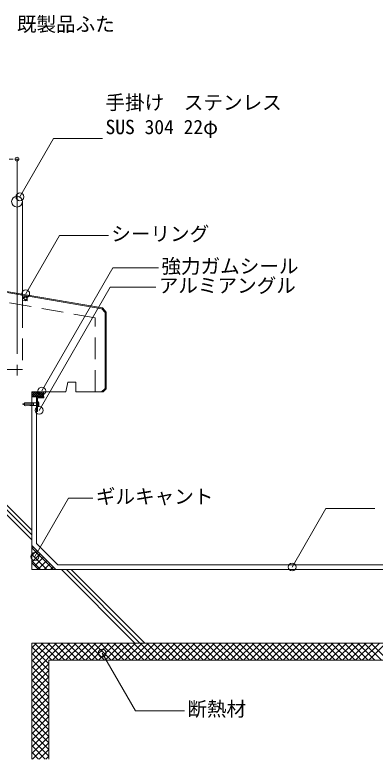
# Model space of a CAD drawing. Units: millimetres, scale not verified. Extents: x -5854 to 2760, y -1910 to 1910.
# Drawn here: x 526 to 1262, y -1072 to 448 of the extents above; entities that cross this region are included whole.
import ezdxf
from ezdxf.enums import TextEntityAlignment as Align

# ---------------------------------------------------------------- set-up
doc = ezdxf.new("R2010")
doc.units = ezdxf.units.MM
doc.header["$LTSCALE"] = 7
doc.linetypes.add('USER1', pattern=[9.525, 6.35, -3.175])
doc.linetypes.add('USER2', pattern=[28.575, 19.05, -3.175, 3.175, -3.175])
for name, color, linetype, lineweight in [('0-0_0', 7, 'Continuous', 9), ('0-1_HATCH', 9, 'Continuous', 18), ('0-2_KUTAI', 3, 'Continuous', 18), ('0-3_BOUSUI', 1, 'Continuous', 18), ('0-4_MOJI', 7, 'Continuous', 18), ('0-5_KANAMONO', 4, 'Continuous', 18), ('0-9_sunpo', 7, 'Continuous', 18), ('0-A_KANAMONO_SCREW', 4, 'Continuous', 18)]:
    doc.layers.add(name, color=color, linetype=linetype, lineweight=lineweight)
doc.styles.add('ＭＳ ゴシック', font='')
doc.styles.get('ＭＳ ゴシック').set_extended_font_data('MS Gothic')

# ---------------------------------------------------------------- blocks, each defined once
blk = doc.blocks.new('_DOT')
at = {"layer": '0-0_0'}
for p, q in [((-0.5, 0), (-1, 0)), ((0.25, 0), (-0.25, 0))]:
    blk.add_line(p, q, dxfattribs=at)
blk.add_circle((0, 0), 0.25, dxfattribs=at)

msp = doc.modelspace()

# ---------------------------------------------------------------- linework, layer by layer
at = {"layer": '0-1_HATCH'}
for p, q in [((541, -132.362), (547.615, -125.747)), ((548.361, -136.018), (541, -128.657)), ((546.621, -135.721), (551, -131.342)), ((551, -129.676), (546.958, -125.635)), ((560, -325.043), (562.747, -322.296)), ((560, -329.533), (567.237, -322.296)), ((565.771, -332.296), (560, -326.525)), ((561.281, -332.296), (560, -331.015)), ((570.261, -332.296), (560.261, -322.296)), ((561.727, -332.296), (571.727, -322.296)), ((574.752, -332.296), (564.752, -322.296)), ((566.217, -332.296), (576.217, -322.296)), ((579.242, -332.296), (569.242, -322.296)), ((570.707, -332.296), (580.707, -322.296)), ((583.732, -332.296), (573.732, -322.296)), ((575.197, -332.296), (584.033, -323.461)), ((583.76, -327.834), (578.222, -322.296)), ((579.687, -332.296), (583.782, -328.202)), ((584.01, -323.594), (582.712, -322.296)), ((584.178, -332.296), (584.429, -332.044)), ((410, -454.439), (560, -604.439)), ((410, -464.338), (560, -614.338)), ((410, -474.238), (560, -624.238)), ((560, -643.206), (563.705, -639.501)), ((604.634, -685.296), (560, -640.662)), ((560, -656.676), (570.44, -646.236)), ((560, -670.147), (577.175, -652.971)), ((591.164, -685.296), (560, -654.132)), ((577.693, -685.296), (560, -667.603)), ((566.233, -677.384), (583.91, -659.706)), ((572.968, -684.119), (590.646, -666.442)), ((585.262, -685.296), (597.381, -673.177)), ((598.732, -685.296), (604.116, -679.912)), ((621.058, -685.296), (771.058, -835.296)), ((630.958, -685.296), (780.958, -835.296)), ((640.857, -685.296), (790.857, -835.296)), ((560, -845.262), (569.966, -835.296)), ((560, -858.732), (583.436, -835.296)), ((560, -872.202), (596.906, -835.296)), ((560, -885.673), (610.377, -835.296)), ((560, -899.143), (623.847, -835.296)), ((601.049, -870.296), (566.049, -835.296)), ((614.519, -870.296), (579.519, -835.296)), ((627.989, -870.296), (592.989, -835.296)), ((602.317, -870.296), (637.317, -835.296)), ((641.46, -870.296), (606.46, -835.296)), ((615.788, -870.296), (650.788, -835.296)), ((654.93, -870.296), (619.93, -835.296)), ((629.258, -870.296), (664.258, -835.296)), ((668.401, -870.296), (633.401, -835.296)), ((642.729, -870.296), (677.729, -835.296)), ((681.871, -870.296), (646.871, -835.296)), ((656.199, -870.296), (691.199, -835.296)), ((695.341, -870.296), (660.341, -835.296)), ((669.669, -870.296), (704.669, -835.296)), ((708.812, -870.296), (673.812, -835.296)), ((683.14, -870.296), (718.14, -835.296)), ((722.282, -870.296), (687.282, -835.296)), ((696.61, -870.296), (731.61, -835.296)), ((735.753, -870.296), (700.753, -835.296)), ((710.081, -870.296), (745.081, -835.296)), ((749.223, -870.296), (714.223, -835.296)), ((723.551, -870.296), (758.551, -835.296)), ((762.693, -870.296), (727.693, -835.296)), ((737.021, -870.296), (772.021, -835.296)), ((776.164, -870.296), (741.164, -835.296)), ((750.492, -870.296), (785.492, -835.296)), ((789.634, -870.296), (754.634, -835.296)), ((763.962, -870.296), (798.962, -835.296)), ((803.104, -870.296), (768.104, -835.296)), ((777.432, -870.296), (812.432, -835.296)), ((816.575, -870.296), (781.575, -835.296)), ((790.903, -870.296), (825.903, -835.296)), ((830.045, -870.296), (795.045, -835.296)), ((804.373, -870.296), (839.373, -835.296)), ((843.516, -870.296), (808.516, -835.296)), ((817.844, -870.296), (852.844, -835.296)), ((856.986, -870.296), (821.986, -835.296)), ((831.314, -870.296), (866.314, -835.296)), ((870.456, -870.296), (835.456, -835.296)), ((844.784, -870.296), (879.784, -835.296)), ((883.927, -870.296), (848.927, -835.296)), ((858.255, -870.296), (893.255, -835.296)), ((897.397, -870.296), (862.397, -835.296)), ((871.725, -870.296), (906.725, -835.296)), ((910.868, -870.296), (875.868, -835.296)), ((885.196, -870.296), (920.196, -835.296)), ((924.338, -870.296), (889.338, -835.296)), ((898.666, -870.296), (933.666, -835.296)), ((937.808, -870.296), (902.808, -835.296)), ((912.136, -870.296), (947.136, -835.296)), ((951.279, -870.296), (916.279, -835.296)), ((925.607, -870.296), (960.607, -835.296)), ((964.749, -870.296), (929.749, -835.296)), ((939.077, -870.296), (974.077, -835.296)), ((978.219, -870.296), (943.219, -835.296)), ((952.547, -870.296), (987.547, -835.296)), ((991.69, -870.296), (956.69, -835.296)), ((966.018, -870.296), (1001.018, -835.296)), ((1005.16, -870.296), (970.16, -835.296)), ((979.488, -870.296), (1014.488, -835.296)), ((1018.631, -870.296), (983.631, -835.296)), ((992.959, -870.296), (1027.959, -835.296)), ((1032.101, -870.296), (997.101, -835.296)), ((1006.429, -870.296), (1041.429, -835.296)), ((1045.571, -870.296), (1010.571, -835.296)), ((1019.899, -870.296), (1054.899, -835.296)), ((1059.042, -870.296), (1024.042, -835.296)), ((1033.37, -870.296), (1068.37, -835.296)), ((1072.512, -870.296), (1037.512, -835.296)), ((1046.84, -870.296), (1081.84, -835.296)), ((1085.983, -870.296), (1050.983, -835.296)), ((1060.311, -870.296), (1095.311, -835.296)), ((1099.453, -870.296), (1064.453, -835.296)), ((1073.781, -870.296), (1108.781, -835.296)), ((1112.923, -870.296), (1077.923, -835.296)), ((1087.251, -870.296), (1122.251, -835.296)), ((1126.394, -870.296), (1091.394, -835.296)), ((1100.722, -870.296), (1135.722, -835.296)), ((1139.864, -870.296), (1104.864, -835.296)), ((1114.192, -870.296), (1149.192, -835.296)), ((1153.334, -870.296), (1118.334, -835.296)), ((1127.662, -870.296), (1162.662, -835.296)), ((1166.805, -870.296), (1131.805, -835.296)), ((1141.133, -870.296), (1176.133, -835.296)), ((1180.275, -870.296), (1145.275, -835.296)), ((1154.603, -870.296), (1189.603, -835.296)), ((1193.746, -870.296), (1158.746, -835.296)), ((1168.074, -870.296), (1203.074, -835.296)), ((1207.216, -870.296), (1172.216, -835.296)), ((1181.544, -870.296), (1216.544, -835.296)), ((1220.686, -870.296), (1185.686, -835.296)), ((1195.014, -870.296), (1230.014, -835.296)), ((1234.157, -870.296), (1199.157, -835.296)), ((1208.485, -870.296), (1243.485, -835.296)), ((1247.627, -870.296), (1212.627, -835.296)), ((1221.955, -870.296), (1256.955, -835.296)), ((1261.098, -870.296), (1226.098, -835.296)), ((1235.426, -870.296), (1270.426, -835.296)), ((1274.568, -870.296), (1239.568, -835.296)), ((1248.896, -870.296), (1283.896, -835.296)), ((1288.038, -870.296), (1253.038, -835.296)), ((595, -877.718), (560, -842.718)), ((595, -891.188), (560, -856.188)), ((595, -904.658), (560, -869.658)), ((560, -912.613), (595, -877.613)), ((595, -918.129), (560, -883.129)), ((560, -926.084), (595, -891.084)), ((595, -931.599), (560, -896.599)), ((560, -939.554), (595, -904.554)), ((595, -945.069), (560, -910.069)), ((560, -953.025), (595, -918.025)), ((595, -958.54), (560, -923.54)), ((560, -966.495), (595, -931.495)), ((595, -972.01), (560, -937.01)), ((560, -979.965), (595, -944.965)), ((595, -985.481), (560, -950.481)), ((560, -993.436), (595, -958.436)), ((595, -998.951), (560, -963.951)), ((560, -1006.906), (595, -971.906)), ((595, -1012.421), (560, -977.421)), ((560, -1020.377), (595, -985.377)), ((595, -1025.892), (560, -990.892)), ((560, -1033.847), (595, -998.847)), ((595, -1039.362), (560, -1004.362)), ((560, -1047.317), (595, -1012.317)), ((595, -1052.833), (560, -1017.833)), ((560, -1060.788), (595, -1025.788)), ((595, -1066.303), (560, -1031.303)), ((587.523, -1072.296), (560, -1044.773)), ((561.962, -1072.296), (595, -1039.258)), ((574.052, -1072.296), (560, -1058.244)), ((575.432, -1072.296), (595, -1052.728)), ((560.582, -1072.296), (560, -1071.714)), ((588.903, -1072.296), (595, -1066.199))]:
    msp.add_line(p, q, dxfattribs=at)
at = {"layer": '0-2_KUTAI'}
for p, q in [((630, -322.296), (634, -302.296)), ((634, -302.296), (650, -302.296)), ((650, -302.296), (650, -322.296)), ((560, -322.296), (630, -322.296)), ((560, -685.296), (560, -322.296)), ((1800, -685.296), (560, -685.296))]:
    msp.add_line(p, q, dxfattribs=at)
for points in [[(410, -102.296), (703.413, -152.296), (710, -159.82), (710, -315.225), (702.929, -322.296), (650, -322.296)], [(541, -134.764), (551, -136.468), (551, -126.323)], [(1800, -835.296), (560, -835.296), (560, -1072.296)], [(1800, -870.296), (595, -870.296), (595, -1072.296)]]:
    msp.add_lwpolyline(points, dxfattribs=at)
at = {"layer": '0-2_KUTAI', "linetype": 'USER1'}
msp.add_lwpolyline([(690, -322.296), (690, -170.685), (410, -122.524), (410, -102.296)], dxfattribs=at)
at = {"layer": '0-2_KUTAI'}
msp.add_lwpolyline([(609.5, -685.296), (574.145, -685.296), (560, -671.151), (560, -635.796)], close=True, dxfattribs=at)
at = {"layer": '0-3_BOUSUI'}
for p, q in [((569.5, -332.296), (560, -332.296)), ((702.929, -322.296), (705.757, -322.296))]:
    msp.add_line(p, q, dxfattribs=at)
for points in [[(412, -100.608), (704.449, -150.444), (712, -159.068), (712, -316.053), (705.757, -322.296)], [(570, -362.296), (570, -631.654), (613.642, -675.296), (1800, -675.296)]]:
    msp.add_lwpolyline(points, dxfattribs=at)
msp.add_arc((603.43, -326.865), 19.694, 166.5849, 196.00805, dxfattribs=at)
at = {"layer": '0-4_MOJI'}
for points in [[(704.797, 195.47), (604.797, 195.47), (535.97, 76.258)], [(716.661, -2.715), (616.661, -2.715), (547.834, -121.927)], [(819.127, -68.757), (726.024, -68.757), (580.762, -320.359)], [(813.641, -108.371), (720.538, -108.371), (575.276, -359.972)], [(685.201, -539.357), (635.201, -539.357), (566.374, -658.57)], [(1261.051, -560.663), (1161.051, -560.663), (1092.224, -679.876)], [(871.95, -973.34), (771.95, -973.34), (704.038, -855.713)]]:
    msp.add_lwpolyline(points, dxfattribs=at)
for centre in [(535.97, 76.258), (547.834, -121.927), (580.762, -320.359), (575.276, -359.972), (566.374, -658.57), (1092.224, -679.876), (704.038, -855.713)]:
    msp.add_circle(centre, 8, dxfattribs=at)
at = {"layer": '0-5_KANAMONO'}
for p, q in [((541, -146.604), (541, 66.396)), ((572, -347.546), (571.831, -347.484))]:
    msp.add_line(p, q, dxfattribs=at)
at = {"layer": '0-5_KANAMONO', "linetype": 'USER1'}
for p, q in [((541, -146.604), (541, -276.489)), ((541, -276.489), (446.42, -276.489))]:
    msp.add_line(p, q, dxfattribs=at)
at = {"layer": '0-5_KANAMONO'}
for points in [[(571.831, -347.108), (572, -347.046), (572, -334.296), (584.5, -334.296), (584.5, -332.296), (569.5, -332.296), (569.5, -334.296), (570, -334.296), (570, -345.296), (569.574, -345.64)], [(569.574, -345.951), (570, -346.296), (570, -348.296), (569.574, -348.64)], [(569.574, -357.951), (570, -358.296), (570, -362.296), (572, -362.296), (572, -347.546)], [(569.574, -348.951), (570, -349.296), (570, -351.296), (569.574, -351.64)], [(569.574, -351.951), (570, -352.296), (570, -354.296), (569.574, -354.64)], [(569.574, -354.951), (570, -355.296), (570, -357.296), (569.574, -357.64)]]:
    msp.add_lwpolyline(points, dxfattribs=at)
msp.add_circle((530, 66.396), 11, dxfattribs=at)
for centre, start, end in [((569.7, -345.796), 128.97666, 231.02334), ((569.7, -348.796), 128.97666, 231.02334), ((571.9, -347.296), 110.2297, 249.7703), ((569.7, -351.796), 128.97666, 231.02334), ((569.7, -354.796), 128.97666, 231.02334), ((569.7, -357.796), 128.97666, 231.02334)]:
    msp.add_arc(centre, 0.2, start, end, dxfattribs=at)
at = {"layer": '0-9_sunpo'}
for p, q in [((530, -6.904), (530, 153.14)), ((530, 77.396), (530, -122.745))]:
    msp.add_line(p, q, dxfattribs=at)
at = {"layer": '0-9_sunpo', "linetype": 'USER2'}
msp.add_line((530, 88.792), (530, -299.319), dxfattribs=at)
at = {"layer": '0-A_KANAMONO_SCREW'}
for p, q in [((545.177, -345.701), (542.257, -346.911)), ((545.177, -348.89), (542.257, -347.681)), ((544.58, -345.949), (545.177, -348.339)), ((559.344, -347.088), (545.177, -346.463)), ((559.344, -347.504), (545.177, -348.129)), ((545.177, -348.129), (545.177, -349.796)), ((545.967, -346.497), (546.362, -348.077)), ((556.43, -344.667), (546.326, -344.222)), ((547.231, -346.553), (547.598, -348.022)), ((548.495, -346.609), (548.835, -347.968)), ((549.759, -346.665), (550.071, -347.913)), ((551.023, -346.72), (551.307, -347.859)), ((552.287, -346.776), (552.544, -347.804)), ((553.551, -346.832), (553.78, -347.75)), ((554.815, -346.888), (555.016, -347.695)), ((556.078, -346.943), (556.253, -347.641)), ((556.421, -344.875), (556.43, -344.667)), ((559.335, -345.004), (556.421, -344.875)), ((559.335, -349.588), (556.421, -349.716)), ((556.629, -344.885), (556.638, -344.677)), ((559.136, -344.787), (556.638, -344.677)), ((557.342, -346.999), (557.489, -347.586)), ((558.606, -347.055), (558.726, -347.532)), ((559.127, -344.995), (559.136, -344.787)), ((559.127, -349.597), (559.136, -349.805)), ((559.335, -345.004), (559.344, -344.796)), ((559.335, -349.588), (559.344, -349.796)), ((571.167, -344.796), (559.344, -344.796)), ((559.344, -347.088), (559.344, -347.504)), ((561.011, -344.796), (561.011, -349.796)), ((563.511, -344.796), (563.511, -349.796)), ((572, -342.713), (572, -343.963)), ((572, -342.713), (573.667, -342.713)), ((572, -343.963), (572, -350.629)), ((573.667, -342.713), (573.667, -351.879)), ((574.083, -343.754), (573.667, -343.754)), ((574.083, -350.838), (574.083, -343.754)), ((574.083, -343.754), (574.292, -344.796)), ((574.292, -349.796), (574.292, -344.796)), ((545.177, -349.796), (546.326, -350.37)), ((556.43, -349.924), (546.326, -350.37)), ((556.421, -349.716), (556.43, -349.924)), ((556.629, -349.707), (556.638, -349.915)), ((559.136, -349.805), (556.638, -349.915)), ((571.167, -349.796), (559.344, -349.796)), ((572, -350.629), (572, -351.879)), ((573.667, -351.879), (572, -351.879)), ((573.667, -350.838), (574.083, -350.838)), ((574.292, -349.796), (574.083, -350.838))]:
    msp.add_line(p, q, dxfattribs=at)
msp.add_lwpolyline([(545.177, -346.463), (545.177, -344.796), (546.326, -344.222)], dxfattribs=at)
for centre, radius, start, end in [((542.417, -347.296), 0.417, 112.5, 247.5), ((571.167, -343.963), 0.833, 270, 0), ((571.167, -350.629), 0.833, 0, 90)]:
    msp.add_arc(centre, radius, start, end, dxfattribs=at)

# ---------------------------------------------------------------- block references
at = {"layer": '0-9_sunpo', "xscale": 16, "yscale": 16}
msp.add_blockref('_DOT', (530, 153.14), dxfattribs=at)

# ---------------------------------------------------------------- texts
at = {"layer": '0-4_MOJI', "style": 'ＭＳ ゴシック'}
for s, p in [('点検口\u3000既製品ふた', (369.678, 405.486)), ('手掛け\u3000ステンレス', (710.797, 245.47)), ('SUS 304 22φ', (710.797, 195.47)), ('シーリング', (722.661, -22.715)), ('強力ガムシール', (825.127, -88.757)), ('アルミアングル', (819.641, -128.371)), ('ギルキャント', (691.201, -559.357)), ('断熱材', (877.95, -993.34))]:
    msp.add_text(s, height=29.33, dxfattribs=at).set_placement(p, align=Align.BOTTOM_LEFT)

doc.saveas('drawing.dxf')
